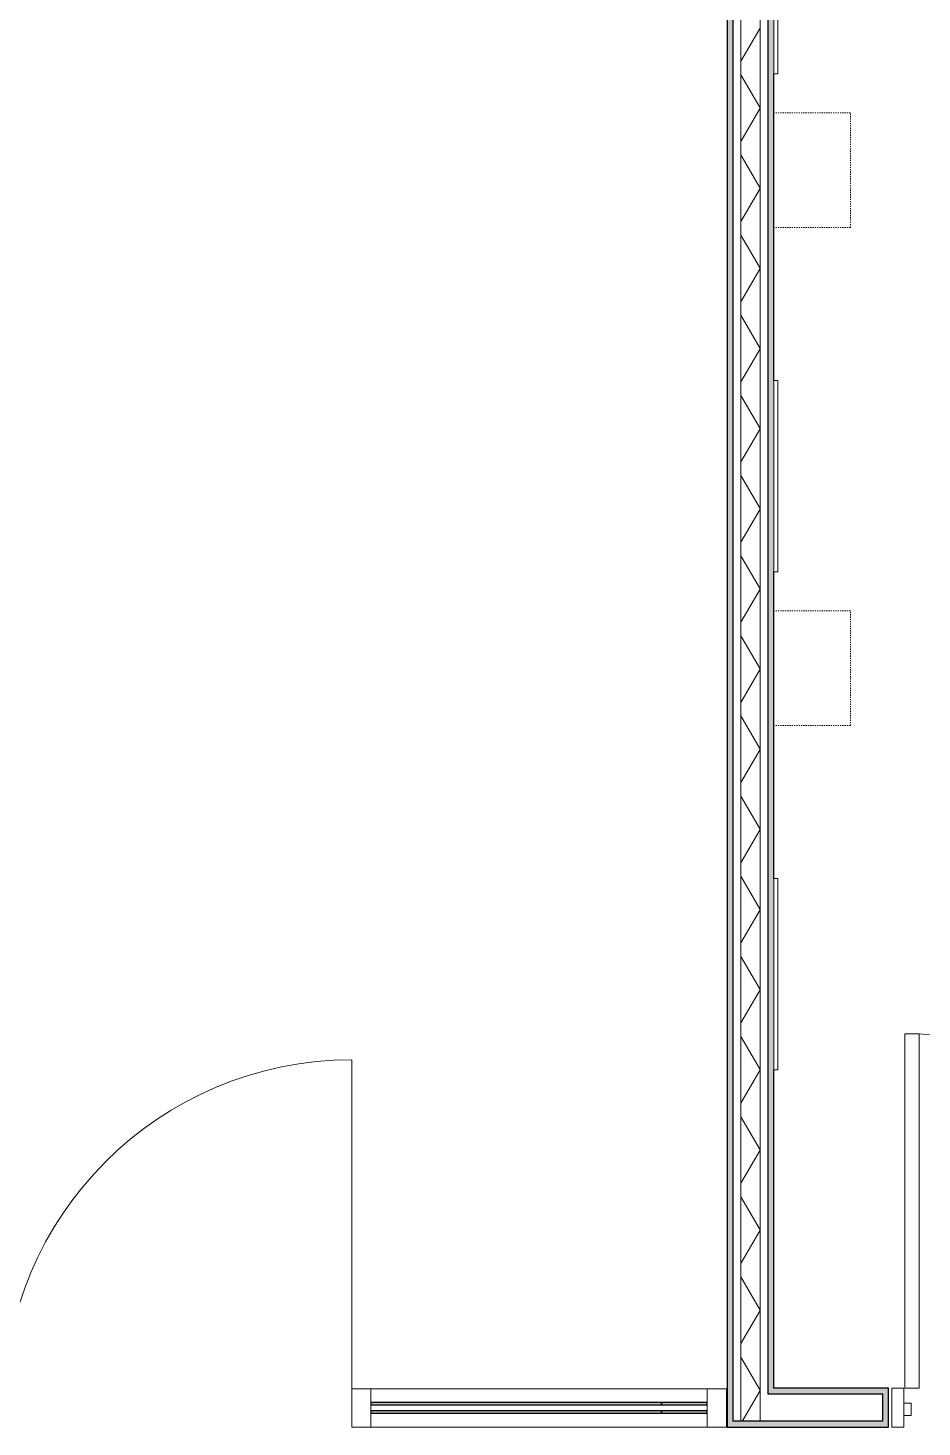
# Model space of a CAD drawing. Header units: millimetres. Extents: x 155920 to 295199, y -4084 to 97293.
# Drawn here: x 197616 to 199953, y 28407 to 32065 of the extents above; entities that cross this region are included whole.
import ezdxf

# ---------------------------------------------------------------- set-up
doc = ezdxf.new("R2010")
doc.units = ezdxf.units.MM
doc.header["$MEASUREMENT"] = 0
doc.linetypes.add('Dash', pattern=[6, 3, -3])
doc.linetypes.add('Dash_2_', pattern=[6, 3, -3])
for name, color, linetype, lineweight in [('A-DOOR', 4, 'CONTINUOUS', 9), ('A-DOOR-FRAM', 4, 'CONTINUOUS', 18), ('A-GENM-HDLN', 8, 'Dash_2_', 9), ('A-GLAZ-CURT', 7, 'CONTINUOUS', 9), ('A-GLAZ-CWMG', 7, 'CONTINUOUS', 9), ('A-WALL', 7, 'CONTINUOUS', 9), ('A-WALL-PATT', 7, 'CONTINUOUS', 25), ('I-FURN', 8, 'CONTINUOUS', 9), ('I-WALL', 7, 'CONTINUOUS', 9)]:
    doc.layers.add(name, color=color, linetype=linetype, lineweight=lineweight)

msp = doc.modelspace()

# ---------------------------------------------------------------- hatches: boundary and pattern name
at = {"layer": 'A-GLAZ-CURT'}
h = msp.add_hatch(color=256, dxfattribs=at)
h.paths.add_polyline_path([(199201.2, 28443.3), (199272.2, 28443.3), (199272.2, 28449.3), (198512.2, 28449.3), (198512.2, 28443.3), (198603.2, 28443.3)], flags=0)
h.paths.add_polyline_path([(199201.2, 28465.3), (199272.2, 28465.3), (199272.2, 28471.3), (198512.2, 28471.3), (198512.2, 28465.3), (198603.2, 28465.3)], flags=0)
h = msp.add_hatch(color=256, dxfattribs=at)
h.paths.add_polyline_path([(199391.5, 28443.3), (199391.5, 28449.3), (199272.2, 28449.3), (199272.2, 28443.3)], flags=0)
h.paths.add_polyline_path([(199391.5, 28465.3), (199391.5, 28471.3), (199272.2, 28471.3), (199272.2, 28465.3)], flags=0)
at = {"layer": 'A-WALL-PATT', "lineweight": 9}
h = msp.add_hatch(color=256, dxfattribs=at)
h.paths.add_polyline_path([(199443.5, 28407.3), (199458.5, 28407.3), (199458.5, 33860.3), (199443.5, 33860.3), (199443.5, 28598.8)], flags=0)
h.paths.add_polyline_path([(199458.5, 33931.3), (199458.5, 34245.3), (199443.5, 34245.3), (199443.5, 33931.3)], flags=0)
at = {"layer": 'A-WALL-PATT', "lineweight": 5}
msp.add_hatch(color=256, dxfattribs=at).paths.add_polyline_path([(199550.5, 28494.3), (199565.5, 28494.3), (199565.5, 34245.3), (199550.5, 34245.3), (199550.5, 28598.8)], flags=0)
at = {"layer": 'A-WALL-PATT', "lineweight": 9}
h = msp.add_hatch(color=256, dxfattribs=at)
h.paths.add_polyline_path([(200890.5, 28458.3), (200890.5, 28494.3), (201406.5, 28494.3), (201406.5, 28509.3), (200875.5, 28509.3), (200875.5, 28458.3)], flags=0)
h.paths.add_polyline_path([(199850.5, 28458.3), (199865.5, 28458.3), (199865.5, 28509.3), (199565.5, 28509.3), (199565.5, 28494.3), (199850.5, 28494.3)], flags=0)
h.paths.add_polyline_path([(204075.4, 28494.3), (204075.4, 28509.3), (201478.5, 28509.3), (201478.5, 28494.3), (203985.3, 28494.3)], flags=0)
at = {"layer": 'A-WALL-PATT', "lineweight": 5}
h = msp.add_hatch(color=256, dxfattribs=at)
h.paths.add_polyline_path([(204075.4, 28407.3), (204075.4, 28422.3), (200890.5, 28422.3), (200890.5, 28458.3), (200875.5, 28458.3), (200875.5, 28407.3), (203985.3, 28407.3)], flags=0)
h.paths.add_polyline_path([(199799.2, 28407.3), (199865.5, 28407.3), (199865.5, 28458.3), (199850.5, 28458.3), (199850.5, 28422.3), (199458.5, 28422.3), (199458.5, 28407.3), (199565.5, 28407.3)], flags=0)

# ---------------------------------------------------------------- linework, layer by layer
at = {"layer": 'A-DOOR'}
for p, q in [((199945.5, 29435.3), (199907.5, 29435.3)), ((199907.5, 29435.3), (199907.5, 28509.3)), ((199945.5, 28509.3), (199945.5, 29435.3)), ((199907.5, 28509.3), (199945.5, 28509.3))]:
    msp.add_line(p, q, dxfattribs=at)
at = {"layer": 'A-DOOR', "lineweight": 20}
msp.add_line((198462.2, 28457.3), (198462.2, 29367.3), dxfattribs=at)
at = {"layer": 'A-DOOR'}
for centre, radius, start, end in [((199907.5, 28509.3), 926, 0, 90), ((198462.2, 28457.3), 910, 90, 180)]:
    msp.add_arc(centre, radius, start, end, dxfattribs=at)
at = {"layer": 'A-DOOR-FRAM', "lineweight": 20}
for p, q in [((199873.5, 28509.3), (199905.5, 28509.3)), ((199873.5, 28407.3), (199873.5, 28509.3)), ((199905.5, 28509.3), (199905.5, 28407.3)), ((199905.5, 28437.3), (199905.5, 28469.3)), ((199905.5, 28469.3), (199924.5, 28469.3)), ((199924.5, 28469.3), (199924.5, 28437.3)), ((199924.5, 28437.3), (199905.5, 28437.3)), ((199905.5, 28407.3), (199873.5, 28407.3))]:
    msp.add_line(p, q, dxfattribs=at)
at = {"layer": 'A-GENM-HDLN', "linetype": 'Dash'}
for p, q in [((199765.5, 31843.3), (199565.5, 31843.3)), ((199765.5, 31543.3), (199765.5, 31843.3)), ((199765.5, 31543.3), (199565.5, 31543.3)), ((199765.5, 30541.3), (199565.5, 30541.3)), ((199765.5, 30241.3), (199765.5, 30541.3)), ((199765.5, 30241.3), (199565.5, 30241.3))]:
    msp.add_line(p, q, dxfattribs=at)
at = {"layer": 'A-GLAZ-CURT', "lineweight": 30}
for p, q in [((199272.2, 28471.3), (198512.2, 28471.3)), ((198512.2, 28471.3), (198512.2, 28465.3)), ((198512.2, 28465.3), (199272.2, 28465.3)), ((199272.2, 28465.3), (199272.2, 28471.3)), ((199391.5, 28471.3), (199272.2, 28471.3)), ((199272.2, 28471.3), (199272.2, 28465.3)), ((199272.2, 28465.3), (199391.5, 28465.3)), ((199391.5, 28465.3), (199391.5, 28471.3)), ((199272.2, 28449.3), (198512.2, 28449.3)), ((198512.2, 28449.3), (198512.2, 28443.3)), ((198512.2, 28443.3), (199272.2, 28443.3)), ((199272.2, 28443.3), (199272.2, 28449.3)), ((199391.5, 28449.3), (199272.2, 28449.3)), ((199272.2, 28449.3), (199272.2, 28443.3)), ((199272.2, 28443.3), (199391.5, 28443.3)), ((199391.5, 28443.3), (199391.5, 28449.3))]:
    msp.add_line(p, q, dxfattribs=at)
at = {"layer": 'A-GLAZ-CWMG', "lineweight": 20, "extrusion": (0, 0, -1)}
for p, q in [((198512.2, 28507.3), (198462.2, 28507.3)), ((198462.2, 28507.3), (198462.2, 28407.3)), ((198512.2, 28407.3), (198512.2, 28507.3)), ((199441.5, 28507.3), (199391.5, 28507.3)), ((199391.5, 28507.3), (199391.5, 28407.3)), ((199441.5, 28407.3), (199441.5, 28507.3)), ((198462.2, 28407.3), (198512.2, 28407.3)), ((199391.5, 28407.3), (199441.5, 28407.3))]:
    msp.add_line(p, q, dxfattribs=at)
at = {"layer": 'A-GLAZ-CWMG'}
for p, q in [((199272.2, 28507.3), (198512.2, 28507.3)), ((199391.5, 28507.3), (199272.2, 28507.3)), ((199272.2, 28407.3), (198512.2, 28407.3)), ((199391.5, 28407.3), (199272.2, 28407.3))]:
    msp.add_line(p, q, dxfattribs=at)
at = {"layer": 'A-WALL'}
for p, q in [((199479.5, 28423.3), (199479.5, 34245.3)), ((199529.5, 28423.3), (199529.5, 34245.3)), ((199549.5, 28493.3), (199549.5, 34245.3)), ((199550.5, 28494.3), (199550.5, 34245.3)), ((199458.5, 28422.3), (199458.5, 33860.3)), ((199459.5, 28423.3), (199459.5, 33861.3)), ((199550.5, 28493.3), (199549.5, 28493.3)), ((199565.5, 28494.3), (199550.5, 28494.3)), ((199565.5, 28493.3), (199550.5, 28493.3)), ((199850.5, 28494.3), (199565.5, 28494.3)), ((199849.5, 28493.3), (199565.5, 28493.3)), ((199849.5, 28458.3), (199849.5, 28493.3)), ((199850.5, 28458.3), (199850.5, 28494.3)), ((199849.5, 28423.3), (199849.5, 28458.3)), ((199850.5, 28422.3), (199850.5, 28458.3)), ((199459.5, 28422.3), (199458.5, 28422.3)), ((199479.5, 28423.3), (199459.5, 28423.3)), ((199565.5, 28422.3), (199459.5, 28422.3)), ((199529.5, 28423.3), (199479.5, 28423.3)), ((199549.5, 28423.3), (199529.5, 28423.3)), ((199565.5, 28423.3), (199549.5, 28423.3)), ((199565.5, 28423.3), (199849.5, 28423.3)), ((199565.5, 28422.3), (199850.5, 28422.3))]:
    msp.add_line(p, q, dxfattribs=at)
at = {"layer": 'A-WALL', "lineweight": 30}
for p, q in [((199443.5, 33830.3), (199443.5, 28407.3)), ((199565.5, 31143.3), (199565.5, 31945.3)), ((199565.5, 29841.3), (199565.5, 30643.3)), ((199565.5, 28509.3), (199565.5, 29341.3)), ((199443.5, 28407.3), (199458.5, 28407.3)), ((199458.5, 28407.3), (199565.5, 28407.3))]:
    msp.add_line(p, q, dxfattribs=at)
at = {"layer": 'A-WALL-PATT', "linetype": 'Continuous', "lineweight": 9}
for p, q in [((199479.5, 31977.9), (199529.5, 32064.5)), ((199529.5, 31855.9), (199479.5, 31942.5)), ((199479.5, 31768.4), (199529.5, 31855)), ((199529.5, 31646.4), (199479.5, 31733)), ((199479.5, 31558.9), (199529.5, 31645.5)), ((199529.5, 31436.9), (199479.5, 31523.5)), ((199479.5, 31349.4), (199529.5, 31436)), ((199529.5, 31227.4), (199479.5, 31314)), ((199479.5, 31139.9), (199529.5, 31226.5)), ((199529.5, 31017.8), (199479.5, 31104.4)), ((199479.5, 30930.3), (199529.5, 31016.9)), ((199529.5, 30808.3), (199479.5, 30894.9)), ((199479.5, 30720.8), (199529.5, 30807.4)), ((199529.5, 30598.8), (199479.5, 30685.4)), ((199479.5, 30511.3), (199529.5, 30597.9)), ((199529.5, 30389.3), (199479.5, 30475.9)), ((199479.5, 30301.8), (199529.5, 30388.4)), ((199529.5, 30179.8), (199479.5, 30266.4)), ((199479.5, 30092.2), (199529.5, 30178.8)), ((199529.5, 29970.2), (199479.5, 30056.8)), ((199479.5, 29882.7), (199529.5, 29969.3)), ((199529.5, 29760.7), (199479.5, 29847.3)), ((199479.5, 29673.2), (199529.5, 29759.8)), ((199529.5, 29551.2), (199479.5, 29637.8)), ((199479.5, 29463.7), (199529.5, 29550.3)), ((199529.5, 29341.7), (199479.5, 29428.3)), ((199479.5, 29254.2), (199529.5, 29340.8)), ((199529.5, 29132.1), (199479.5, 29218.7)), ((199479.5, 29044.6), (199529.5, 29131.2)), ((199529.5, 28922.6), (199479.5, 29009.2)), ((199479.5, 28835.1), (199529.5, 28921.7)), ((199529.5, 28713.1), (199479.5, 28799.7)), ((199479.5, 28625.6), (199529.5, 28712.2)), ((199529.5, 28503.6), (199479.5, 28590.2)), ((199483.7, 28423.3), (199529.5, 28502.7))]:
    msp.add_line(p, q, dxfattribs=at)
at = {"layer": 'I-FURN'}
for p, q in [((199565.5, 32445.3), (199565.5, 31945.3)), ((199575.5, 31945.3), (199575.5, 32445.3)), ((199565.5, 31945.3), (199575.5, 31945.3)), ((199565.5, 31143.3), (199565.5, 30643.3)), ((199575.5, 31143.3), (199565.5, 31143.3)), ((199575.5, 30643.3), (199575.5, 31143.3)), ((199565.5, 30643.3), (199575.5, 30643.3)), ((199565.5, 29841.3), (199565.5, 29341.3)), ((199575.5, 29841.3), (199565.5, 29841.3)), ((199575.5, 29341.3), (199575.5, 29841.3)), ((199565.5, 29341.3), (199575.5, 29341.3))]:
    msp.add_line(p, q, dxfattribs=at)
at = {"layer": 'I-WALL', "lineweight": 30}
for p, q in [((199865.5, 28509.3), (199565.5, 28509.3)), ((199865.5, 28407.3), (199865.5, 28509.3)), ((199565.5, 28407.3), (199865.5, 28407.3))]:
    msp.add_line(p, q, dxfattribs=at)

doc.saveas('drawing.dxf')
